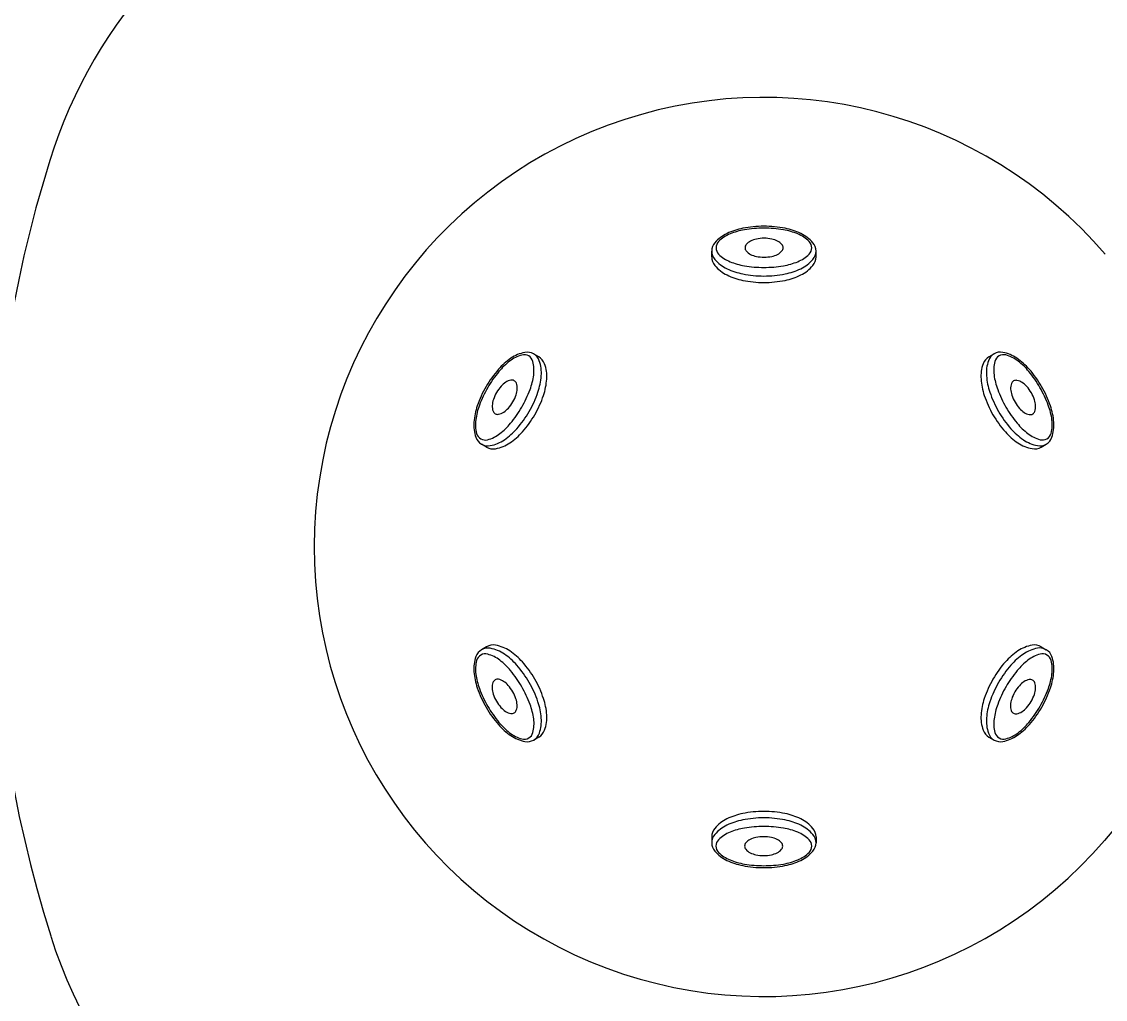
# Model space of a CAD drawing. Extents: x 409 to 498, y 628 to 778.
# Drawn here: x 439.82 to 459.18, y 681.88 to 699.34 of the extents above; entities that cross this region are included whole.
import ezdxf

# ---------------------------------------------------------------- set-up
doc = ezdxf.new("R2010")
doc.units = 0
doc.header["$MEASUREMENT"] = 0
doc.layers.add('1', color=4, linetype='Continuous')

# ---------------------------------------------------------------- blocks, each defined once
blk = doc.blocks.new('MINI Foot')
at = {"layer": '1', "color": 3}
for p, q in [((-0.933, 0.143), (-0.933, 0.038)), ((0.93, 0.143), (0.93, 0.038)), ((0.93, 0.038), (0.93, 0.038))]:
    blk.add_line(p, q, dxfattribs=at)
blk.add_lwpolyline([(0.93, 0.143, 0.177409), (0.874, 0.296, 0.103692), (0.657, 0.465, 0.063874), (0.376, 0.561, 0.050048), (-0.001, 0.599, 0.050048), (-0.379, 0.561, 0.063874), (-0.66, 0.465, 0.103692), (-0.877, 0.296, 0.177409), (-0.933, 0.143, 0.177409)], format="xyb", dxfattribs=at)
blk.add_lwpolyline([(0.93, 0.143, 0.177409), (0.874, 0.296, 0.103692), (0.657, 0.465, 0.063874), (0.376, 0.561, 0.050048), (-0.001, 0.599, 0.050048), (-0.379, 0.561, 0.063874), (-0.66, 0.465, 0.103692), (-0.877, 0.296, 0.177409), (-0.933, 0.143, 0.177409)], format="xyb", dxfattribs=at)
for points in [[(-0.933, 0.038, 0.180708), (-0.877, -0.111, 0.103023), (-0.66, -0.276, 0.062579), (-0.379, -0.369, 0.048801), (-0.001, -0.406, 0.048801), (0.376, -0.369, 0.062579), (0.657, -0.276, 0.103023), (0.874, -0.111, 0.180708), (0.93, 0.038, 0.180708), (0.874, 0.187, 0.103023), (0.657, 0.352, 0.062579), (0.376, 0.446, 0.048801), (-0.001, 0.483, 0.048801), (-0.379, 0.446, 0.062579), (-0.66, 0.352, 0.103023), (-0.877, 0.187, 0.180708)], [(-0.857, -0.021, 0.200309), (-0.809, -0.134, 0.098091), (-0.606, -0.269, 0.055251), (-0.35, -0.342, 0.042059), (-0.001, -0.371, 0.042059), (0.347, -0.342, 0.055251), (0.603, -0.269, 0.098091), (0.807, -0.134, 0.200309), (0.854, -0.021, 0.200309), (0.807, 0.093, 0.098091), (0.603, 0.227, 0.055251), (0.347, 0.3, 0.042059), (-0.001, 0.33, 0.042059), (-0.35, 0.3, 0.055251), (-0.606, 0.227, 0.098091), (-0.809, 0.093, 0.200309)], [(-0.345, -0.022, 0.176056), (-0.324, -0.079, 0.103952), (-0.245, -0.141, 0.06441), (-0.142, -0.177, 0.050571), (-0.005, -0.191, 0.050571), (0.133, -0.177, 0.06441), (0.236, -0.141, 0.103952), (0.315, -0.079, 0.176056), (0.336, -0.022, 0.176056), (0.315, 0.035, 0.103952), (0.236, 0.097, 0.06441), (0.133, 0.132, 0.050571), (-0.005, 0.146, 0.050571), (-0.142, 0.132, 0.06441), (-0.245, 0.097, 0.103952), (-0.324, 0.035, 0.176056)]]:
    blk.add_lwpolyline(points, format="xyb", close=True, dxfattribs=at)
blk = doc.blocks.new('2011PULSE')
at = {"layer": '1', "color": 3, "linetype": 'Continuous'}
blk.add_arc((42.568, 46.441), 15.217, 114.3121, 156.005, dxfattribs=at)
at = {"layer": '1', "color": 2, "linetype": 'Continuous'}
for centre, radius, start, end in [((40.146, 48.786), 8.797, 111.6358, 162.6752), ((44.5, 44.5), 8.031, 40.6112, 319.2388), ((53.874, 44.504), 23.178, 162.6752, 197.4591), ((55.493, 35.198), 6.37, 125.7909, 140.4216), ((40.238, 40.215), 8.884, 197.4591, 254.0165)]:
    blk.add_arc(centre, radius, start, end, dxfattribs=at)
at = {"layer": '1'}
for p, rotation in [((44.499, 49.823), 180), ((39.889, 47.16), 239.9999999999994), ((49.109, 47.163), 120.0000000000006), ((39.891, 41.837), 300.0000000000005), ((49.111, 41.84), 59.99999999999946)]:
    blk.add_blockref('MINI Foot', p, dxfattribs=dict(at, rotation=rotation))
blk.add_blockref('MINI Foot', (44.501, 39.177), dxfattribs=at)

msp = doc.modelspace()

# ---------------------------------------------------------------- block references
at = {"layer": '1'}
msp.add_blockref('2011PULSE', (408.577, 645.46), dxfattribs=at)

doc.saveas('drawing.dxf')
